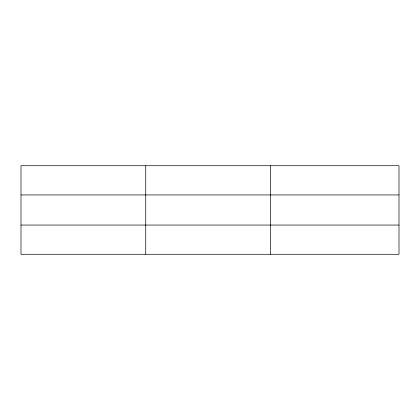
<?xml version="1.0" encoding="UTF-8"?>
<svg xmlns="http://www.w3.org/2000/svg" width="420" height="420" viewBox="0 0 420 420"><rect width="100%" height="100%" fill="white"/><g stroke="black" fill="none" stroke-linecap="round" stroke-linejoin="round"><path stroke-width="0.63" d="M145.74 165.722L145.74 254.279M270.48 165.722L270.48 254.279M399 194.943L399 165.722L21 165.722L21 254.279L399 254.279L399 194.943L21 194.943M21 225.057L399 225.057"/></g></svg>
